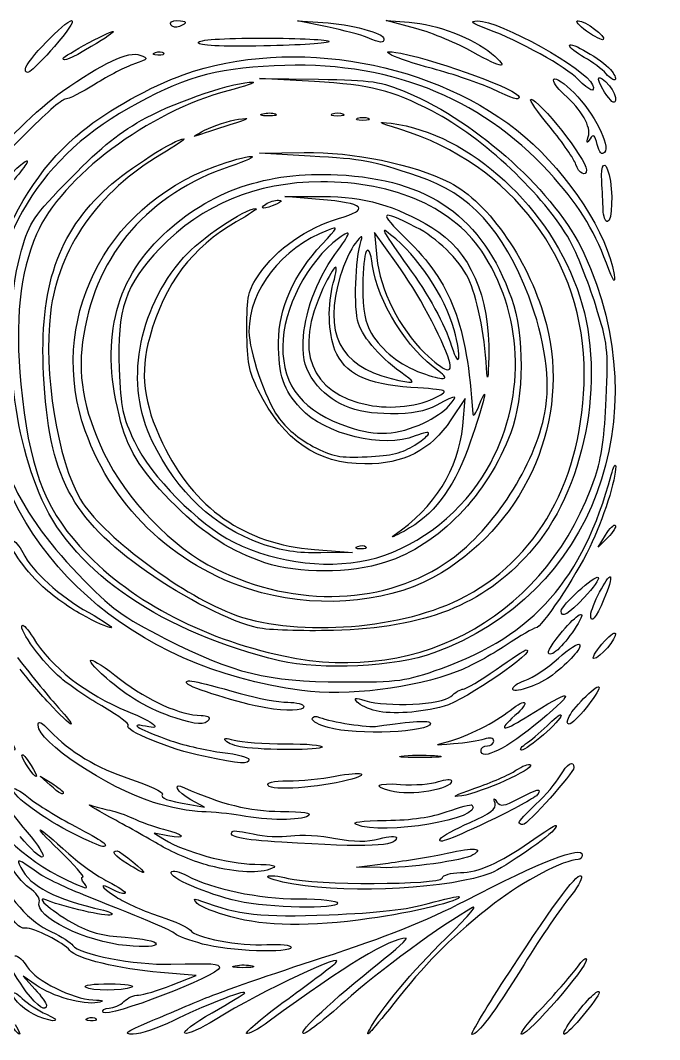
# Model space of a CAD drawing. Header units: millimetres. Extents: x 0.04 to 5.52, y 0.08 to 1.95.
# Drawn here: x 4.376 to 5.517, y 0.091 to 1.911 of the extents above; entities that cross this region are included whole.
import ezdxf

# ---------------------------------------------------------------- set-up
doc = ezdxf.new("R2010")
doc.units = ezdxf.units.MM
doc.layers.add('Layer_1', color=7, linetype='CONTINUOUS')

msp = doc.modelspace()

# ---------------------------------------------------------------- linework, layer by layer
at = {"layer": 'Layer_1', "color": 7}
for points in [[(4.64466, 1.903226)], [(4.995124, 1.880641)], [(5.387026, 1.892002)], [(4.693824, 1.871391)], [(4.452785, 1.843577)], [(4.617087, 1.853598)], [(5.183993, 1.854638)], [(4.384993, 1.824887)], [(5.371971, 1.805764)], [(5.421735, 1.815885)], [(5.217332, 1.789256)], [(5.419173, 1.783064)], [(4.808838, 1.744444)], [(4.932981, 1.744202)], [(4.978176, 1.7364)], [(4.705123, 1.714885)], [(5.406081, 1.689292)], [(5.36773, 1.654031)], [(4.814343, 1.582987)], [(5.4165, 1.573234)], [(5.15042, 1.358513)], [(5.141527, 1.304051)], [(5.062984, 1.277152)], [(5.123176, 1.28468)], [(5.119409, 1.238642)], [(5.096812, 1.19251)], [(5.080262, 1.152822)], [(5.043591, 0.991667)], [(4.806609, 0.976561)], [(4.978646, 0.971929)], [(5.012533, 0.951646)], [(4.812822, 0.94265)], [(4.806812, 0.889019)], [(5.341618, 0.856474)], [(4.485563, 0.850059)], [(5.394345, 0.84989)], [(4.799704, 0.826357)], [(5.339072, 0.814465)], [(5.414318, 0.797345)], [(4.838918, 0.767676)], [(4.87837, 0.714478)], [(5.255328, 0.716376)], [(4.427372, 0.691703)], [(4.814344, 0.683366)], [(5.011374, 0.678085)], [(4.652396, 0.665456)], [(5.355752, 0.668169)], [(4.925448, 0.648294)], [(5.281358, 0.621686)], [(4.772915, 0.613357)], [(5.198501, 0.607704)], [(4.702933, 0.596982)], [(5.061232, 0.597833)], [(4.394619, 0.570641)], [(4.429139, 0.545746)], [(4.818529, 0.544581)], [(5.036552, 0.535243)], [(5.187202, 0.539911)], [(4.769149, 0.491063)], [(4.976293, 0.47506)], [(5.266293, 0.478981)], [(4.471616, 0.458515)], [(4.842855, 0.443523)], [(5.12589, 0.449894)], [(4.567656, 0.404753)], [(4.713295, 0.401698)], [(4.864468, 0.368703)], [(4.764666, 0.338384)], [(4.752019, 0.310273)], [(4.701409, 0.261805)], [(4.759822, 0.223083)], [(5.249206, 0.211691)], [(4.492367, 0.184959)], [(4.38661, 0.176601)], [(5.308616, 0.149272)], [(4.407745, 0.132643)], [(4.496568, 0.129266)], [(4.524194, 0.13979)], [(5.363298, 0.130517)], [(4.607201, 0.1233)]]:
    msp.add_lwpolyline(points, close=True, dxfattribs=at)
for points in [[(4.923565, 1.899441), (4.870838, 1.910266), (4.916033, 1.907483)], [(5.082304, 1.896539), (5.02902, 1.91069), (5.070449, 1.907859)], [(4.900968, 1.801907), (4.803046, 1.807535), (4.9085, 1.805967)], [(4.893435, 1.668792), (4.803046, 1.674028), (4.883054, 1.675332)], [(4.910277, 1.591474), (4.848241, 1.59662), (4.916033, 1.596627)], [(5.047819, 1.477655), (5.008591, 1.532272), (5.012587, 1.487655)], [(5.165768, 1.186986), (5.170472, 1.23578), (5.144847, 1.197744)], [(5.425032, 0.987838), (5.407594, 0.970499), (5.420821, 0.9922)], [(4.900968, 0.966404), (4.96876, 0.961146), (4.912267, 0.960173)], [(4.429139, 0.545746), (4.411356, 0.561814), (4.43207, 0.54875)], [(4.678759, 0.510702), (4.705123, 0.506165), (4.680643, 0.519337)], [(4.639214, 0.455227), (4.614733, 0.460042), (4.633565, 0.448179)], [(5.019297, 0.398166), (4.976293, 0.399296), (5.032786, 0.406447)], [(4.404357, 0.188149), (4.381226, 0.204619), (4.401941, 0.181406)], [(4.646076, 0.188304), (4.690058, 0.20586), (4.626032, 0.210939)]]:
    msp.add_lwpolyline(points, dxfattribs=at)
for points in [[(5.192637, 1.910118), (5.230986, 1.911184), (5.387163, 1.824293), (5.397617, 1.796074)], [(4.384993, 1.824887), (4.384993, 1.83683), (4.456154, 1.910688), (4.467661, 1.910688)], [(4.467661, 1.910688), (4.473223, 1.910688), (4.45944, 1.890018), (4.437032, 1.864755)], [(4.49798, 1.871052), (4.554132, 1.901323), (4.557352, 1.896828), (4.502712, 1.864446)], [(4.64466, 1.903226), (4.642211, 1.90733), (4.647187, 1.910688), (4.655717, 1.910688)], [(4.66017, 1.90016), (4.654088, 1.897743), (4.647109, 1.899123), (4.64466, 1.903226)], [(4.655717, 1.910688), (4.673905, 1.910688), (4.67574, 1.906349), (4.66017, 1.90016)], [(4.916033, 1.907483), (4.965839, 1.904417), (5.025254, 1.888511), (5.025254, 1.878243)], [(4.995124, 1.880641), (4.984767, 1.885028), (4.952565, 1.893488), (4.923565, 1.899441)], [(5.070449, 1.907859), (5.118721, 1.904562), (5.185204, 1.879369), (5.217038, 1.852311)], [(5.183993, 1.854638), (5.15737, 1.8699), (5.111611, 1.888755), (5.082304, 1.896539)], [(5.211424, 1.895079), (5.180378, 1.906513), (5.176437, 1.909667), (5.192637, 1.910118)], [(5.371971, 1.805764), (5.34975, 1.828419), (5.266163, 1.87492), (5.211424, 1.895079)], [(5.387026, 1.892002), (5.372643, 1.902279), (5.365863, 1.91061), (5.371961, 1.910515)], [(5.371961, 1.910515), (5.38482, 1.910314), (5.422253, 1.882296), (5.41683, 1.876931)], [(4.666675, 1.814016), (4.862598, 1.883818), (5.120097, 1.837079), (5.276681, 1.703293)], [(4.693824, 1.871391), (4.693824, 1.876625), (4.735022, 1.879478), (4.810578, 1.879478)], [(4.810578, 1.879478), (4.874793, 1.879478), (4.927326, 1.876845), (4.927319, 1.873627)], [(5.025254, 1.878243), (5.025254, 1.870036), (5.018983, 1.870535), (4.995124, 1.880641)], [(5.356683, 1.866147), (5.356683, 1.874846), (5.414007, 1.841154), (5.42963, 1.823273)], [(5.41683, 1.876931), (5.414822, 1.874943), (5.401409, 1.881725), (5.387026, 1.892002)], [(4.437032, 1.864755), (4.396306, 1.818838), (4.384993, 1.810171), (4.384993, 1.824887)], [(4.451326, 1.784777), (4.522077, 1.834468), (4.569983, 1.856841), (4.589566, 1.849337)], [(4.452785, 1.843577), (4.452785, 1.845287), (4.473123, 1.857651), (4.49798, 1.871052)], [(4.502712, 1.864446), (4.463924, 1.841459), (4.452785, 1.836802), (4.452785, 1.843577)], [(4.810566, 1.865539), (4.73363, 1.864066), (4.693824, 1.866061), (4.693824, 1.871391)], [(4.927319, 1.873627), (4.927312, 1.870408), (4.874773, 1.866769), (4.810566, 1.865539)], [(5.111877, 1.824969), (5.044444, 1.842854), (5.00304, 1.862956), (5.055384, 1.852397)], [(5.382863, 1.845015), (5.368464, 1.853048), (5.356683, 1.862557), (5.356683, 1.866147)], [(4.589566, 1.849337), (4.605701, 1.843155), (4.605143, 1.84226), (4.579729, 1.833573)], [(4.621638, 1.848885), (4.612863, 1.849259), (4.611078, 1.851108), (4.617087, 1.853598)], [(4.617087, 1.853599), (4.622525, 1.855853), (4.629022, 1.855575), (4.631524, 1.852983)], [(4.631524, 1.852983), (4.634028, 1.85039), (4.62958, 1.848546), (4.621638, 1.848885)], [(5.319629, 1.640484), (5.195268, 1.775913), (5.02914, 1.840183), (4.829409, 1.830134)], [(5.055384, 1.852397), (5.130128, 1.837318), (5.266293, 1.786696), (5.266293, 1.773987)], [(5.217038, 1.852311), (5.251472, 1.823043), (5.237373, 1.824036), (5.183993, 1.854638)], [(5.421735, 1.815885), (5.414755, 1.823874), (5.397263, 1.836983), (5.382863, 1.845015)], [(4.579729, 1.833573), (4.564911, 1.828507), (4.533265, 1.812186), (4.509406, 1.797303)], [(4.829409, 1.830134), (4.720678, 1.824664), (4.663122, 1.807863), (4.568504, 1.753976)], [(5.217332, 1.789256), (5.196618, 1.799008), (5.149163, 1.815079), (5.111877, 1.824969)], [(5.42963, 1.823273), (5.436411, 1.815511), (5.440264, 1.807405), (5.438193, 1.80526)], [(4.486681, 1.713644), (4.533748, 1.751341), (4.609811, 1.793757), (4.666675, 1.814016)], [(4.601275, 1.737605), (4.657724, 1.767849), (4.761623, 1.802445), (4.791069, 1.800801)], [(5.111877, 1.748901), (5.038817, 1.786774), (5.001626, 1.796121), (4.900968, 1.801907)], [(4.9085, 1.805967), (5.004915, 1.804533), (5.018475, 1.802505), (5.066682, 1.782307)], [(5.346506, 1.779398), (5.333513, 1.790868), (5.325465, 1.802929), (5.328622, 1.806199)], [(5.328622, 1.806199), (5.33178, 1.809469), (5.347916, 1.798434), (5.364482, 1.781678)], [(5.397617, 1.796074), (5.403353, 1.780591), (5.392723, 1.784607), (5.371971, 1.805764)], [(5.419173, 1.783064), (5.401165, 1.811476), (5.406541, 1.818489), (5.427735, 1.794232)], [(5.438193, 1.80526), (5.436122, 1.803114), (5.428715, 1.807896), (5.421735, 1.815885)], [(4.323849, 1.659301), (4.336812, 1.684389), (4.407599, 1.754065), (4.451326, 1.784777)], [(4.746552, 1.785353), (4.605233, 1.748381), (4.449081, 1.631447), (4.404923, 1.529524)], [(4.509406, 1.797303), (4.485546, 1.782421), (4.461413, 1.770245), (4.455776, 1.770245)], [(4.791069, 1.800801), (4.797656, 1.800435), (4.777623, 1.793482), (4.746552, 1.785353)], [(5.266293, 1.773987), (5.266293, 1.767736), (5.256656, 1.770741), (5.217332, 1.789256)], [(5.427735, 1.794232), (5.434954, 1.785969), (5.439716, 1.774182), (5.438317, 1.76804)], [(4.455776, 1.770245), (4.450139, 1.770245), (4.41808, 1.742156), (4.384533, 1.707825)], [(5.066682, 1.782307), (5.193071, 1.729352), (5.332831, 1.602259), (5.382098, 1.495478)], [(5.321835, 1.720351), (5.299361, 1.747793), (5.283762, 1.770245), (5.28717, 1.770245)], [(5.28717, 1.770245), (5.302099, 1.770245), (5.386813, 1.663184), (5.386813, 1.644317)], [(5.390039, 1.703073), (5.39567, 1.720948), (5.378385, 1.751252), (5.346506, 1.779398)], [(5.364482, 1.781678), (5.400067, 1.745685), (5.430059, 1.687082), (5.418841, 1.675462)], [(5.438317, 1.76804), (5.436691, 1.760905), (5.429778, 1.766332), (5.419173, 1.783064)], [(4.568504, 1.753976), (4.401233, 1.658712), (4.316802, 1.508636), (4.316485, 1.306016)], [(5.356987, 1.517917), (5.311927, 1.598818), (5.202533, 1.701907), (5.111877, 1.748901)], [(4.466683, 1.630076), (4.522492, 1.687156), (4.553799, 1.712169), (4.601275, 1.737605)], [(4.705123, 1.714885), (4.721694, 1.723169), (4.748811, 1.73202), (4.765383, 1.734554)], [(4.765383, 1.734554), (4.788807, 1.738136), (4.785454, 1.735916), (4.750318, 1.724582)], [(4.818111, 1.740558), (4.805682, 1.740715), (4.801509, 1.742466), (4.808838, 1.744444)], [(4.808838, 1.744442), (4.816167, 1.74642), (4.826336, 1.74629), (4.831436, 1.744155)], [(4.831436, 1.744155), (4.836535, 1.742017), (4.830538, 1.740399), (4.818111, 1.740558)], [(4.942396, 1.740266), (4.932039, 1.740266), (4.927802, 1.742037), (4.932981, 1.744202)], [(4.932981, 1.744202), (4.938159, 1.746366), (4.946633, 1.746366), (4.951812, 1.744202)], [(4.951812, 1.744202), (4.956991, 1.742037), (4.952753, 1.740266), (4.942396, 1.740266)], [(4.987591, 1.732465), (4.977234, 1.732465), (4.972997, 1.734235), (4.978176, 1.7364)], [(4.978176, 1.7364), (4.983354, 1.738565), (4.991828, 1.738565), (4.997007, 1.7364)], [(4.997007, 1.7364), (5.002185, 1.734235), (4.997948, 1.732465), (4.987591, 1.732465)], [(5.053767, 1.716777), (5.013566, 1.729246), (5.011241, 1.730845), (5.038357, 1.727374)], [(4.309492, 1.223977), (4.280826, 1.403694), (4.354744, 1.607971), (4.486681, 1.713644)], [(4.690058, 1.704913), (4.681772, 1.702114), (4.68855, 1.706602), (4.705123, 1.714885)], [(4.750318, 1.724582), (4.725461, 1.716563), (4.698344, 1.707712), (4.690058, 1.704913)], [(5.038357, 1.727374), (5.179089, 1.709362), (5.323524, 1.576415), (5.375032, 1.417478)], [(5.38268, 1.278708), (5.383684, 1.481713), (5.253767, 1.654745), (5.053767, 1.716777)], [(5.36773, 1.654031), (5.364962, 1.663066), (5.344309, 1.69291), (5.321835, 1.720351)], [(4.384533, 1.707825), (4.321728, 1.643552), (4.311477, 1.635355), (4.323849, 1.659301)], [(4.532295, 1.612964), (4.567462, 1.645028), (4.653644, 1.700175), (4.668185, 1.699918)], [(4.668185, 1.699918), (4.671929, 1.699851), (4.65376, 1.687332), (4.627808, 1.672095)], [(5.276681, 1.703293), (5.355565, 1.635894), (5.424956, 1.528893), (5.435966, 1.457674)], [(5.393117, 1.699616), (5.38701, 1.690686), (5.386365, 1.69141), (5.390039, 1.703073)], [(5.406081, 1.689292), (5.401859, 1.706719), (5.399344, 1.708722), (5.393117, 1.699616)], [(4.883054, 1.675332), (4.969696, 1.676744), (5.077164, 1.654534), (5.142698, 1.621673)], [(5.418841, 1.675462), (5.413834, 1.670276), (5.409569, 1.674899), (5.406081, 1.689292)], [(4.331983, 1.608808), (4.360409, 1.639665), (4.385767, 1.662753), (4.388334, 1.660114)], [(4.388334, 1.660114), (4.390901, 1.657475), (4.369804, 1.631142), (4.341453, 1.601596)], [(4.627808, 1.672095), (4.514801, 1.605748), (4.443765, 1.504065), (4.42977, 1.388613)], [(4.723106, 1.650291), (4.750501, 1.660308), (4.779695, 1.668421), (4.787981, 1.66832)], [(4.787981, 1.66832), (4.796266, 1.668217), (4.779293, 1.660162), (4.750262, 1.650416)], [(5.086821, 1.632594), (5.000241, 1.661445), (4.991268, 1.663125), (4.893435, 1.668792)], [(5.413892, 1.62395), (5.411522, 1.656042), (5.420052, 1.663511), (5.42726, 1.635653)], [(4.491931, 1.178168), (4.423329, 1.371177), (4.524424, 1.577642), (4.723106, 1.650291)], [(4.750262, 1.650416), (4.605864, 1.601943), (4.513159, 1.495532), (4.48919, 1.350747)], [(4.631204, 1.528413), (4.713787, 1.606724), (4.815844, 1.641841), (4.942302, 1.635461)], [(5.42247, 1.477669), (5.399009, 1.539924), (5.370447, 1.585143), (5.319629, 1.640484)], [(5.386813, 1.644317), (5.386813, 1.630838), (5.372623, 1.63806), (5.36773, 1.654031)], [(4.378306, 1.501077), (4.393002, 1.552356), (4.398402, 1.560239), (4.466683, 1.630076)], [(4.912288, 1.622957), (4.796539, 1.62211), (4.701274, 1.582619), (4.625111, 1.503908)], [(5.204944, 1.491116), (5.152919, 1.575097), (5.044532, 1.623925), (4.912288, 1.622957)], [(4.942302, 1.635461), (5.106948, 1.627154), (5.20096, 1.56037), (5.252748, 1.41493)], [(5.283698, 1.418576), (5.238065, 1.537535), (5.178822, 1.601936), (5.086821, 1.632594)], [(5.142698, 1.621673), (5.212844, 1.586499), (5.287467, 1.476743), (5.315257, 1.367871)], [(5.416498, 1.573234), (5.416262, 1.585035), (5.415081, 1.607857), (5.413892, 1.62395)], [(5.42726, 1.635653), (5.434543, 1.607503), (5.432693, 1.551777), (5.424476, 1.551777)], [(4.41766, 1.279163), (4.409557, 1.434898), (4.442633, 1.531212), (4.532295, 1.612964)], [(4.814344, 1.582987), (4.820559, 1.587147), (4.830727, 1.590358), (4.836942, 1.590122)], [(4.836942, 1.590122), (4.844392, 1.589838), (4.843109, 1.587409), (4.833174, 1.582987)], [(4.943911, 1.557361), (5.001683, 1.573999), (4.991061, 1.584773), (4.910277, 1.591474)], [(4.916033, 1.596627), (4.989819, 1.596635), (5.045477, 1.580794), (5.11064, 1.541238)], [(4.66733, 1.48756), (4.6959, 1.520475), (4.777139, 1.575467), (4.796567, 1.575044)], [(4.796567, 1.575044), (4.80013, 1.574965), (4.784403, 1.564276), (4.761617, 1.551289)], [(4.833174, 1.582987), (4.812467, 1.57377), (4.800574, 1.57377), (4.814343, 1.582987)], [(5.081747, 1.542133), (5.017486, 1.575074), (5.014004, 1.570451), (5.065494, 1.520558)], [(5.424476, 1.551777), (5.420334, 1.551777), (5.416744, 1.561433), (5.4165, 1.573234)], [(4.761617, 1.551289), (4.6827, 1.506309), (4.633497, 1.440876), (4.606948, 1.345599)], [(4.803046, 1.458708), (4.832585, 1.50207), (4.888924, 1.541526), (4.943911, 1.557361)], [(4.404923, 1.529524), (4.375191, 1.460896), (4.366134, 1.373905), (4.37701, 1.261409)], [(4.925398, 1.536817), (4.841906, 1.504248), (4.78441, 1.430421), (4.784257, 1.355589)], [(4.914617, 1.511286), (4.943551, 1.542131), (4.944444, 1.544246), (4.925398, 1.536817)], [(4.937581, 1.49293), (4.967146, 1.533774), (4.96855, 1.539858), (4.944276, 1.521955)], [(5.03699, 1.528515), (5.024034, 1.538753), (5.02311, 1.538736), (5.028904, 1.52837)], [(5.17585, 1.450154), (5.158443, 1.485117), (5.120361, 1.522339), (5.081747, 1.542133)], [(5.11064, 1.541238), (5.179122, 1.499666), (5.214661, 1.41916), (5.212208, 1.311158)], [(4.555679, 1.193325), (4.517598, 1.33574), (4.541948, 1.443774), (4.631204, 1.528413)], [(4.836943, 1.336927), (4.836943, 1.396101), (4.864412, 1.457763), (4.914617, 1.511286)], [(4.944276, 1.521955), (4.888556, 1.480857), (4.844474, 1.395662), (4.844474, 1.329075)], [(4.974262, 1.513595), (4.966159, 1.503323), (4.95398, 1.476682), (4.947197, 1.454391)], [(4.979507, 1.370154), (4.970978, 1.396922), (4.973935, 1.484107), (4.98452, 1.517963)], [(4.98452, 1.517963), (4.987839, 1.528575), (4.985185, 1.527446), (4.974262, 1.513595)], [(5.004798, 1.473105), (4.998244, 1.523716), (4.987591, 1.501457), (4.987591, 1.437153)], [(5.028904, 1.52837), (5.032502, 1.521933), (5.049449, 1.497355), (5.066564, 1.473753)], [(5.15042, 1.358513), (5.133592, 1.418299), (5.085772, 1.489968), (5.03699, 1.528515)], [(5.065494, 1.520558), (5.144898, 1.443617), (5.173513, 1.368149), (5.183826, 1.208472)], [(5.402744, 1.403547), (5.389907, 1.444315), (5.369316, 1.495781), (5.356987, 1.517917)], [(4.414923, 1.054597), (4.357456, 1.182498), (4.34178, 1.373628), (4.378306, 1.501077)], [(4.625111, 1.503908), (4.563945, 1.440696), (4.548136, 1.393915), (4.552456, 1.288914)], [(4.881079, 1.33768), (4.88161, 1.383776), (4.90491, 1.447797), (4.937581, 1.49293)], [(5.382098, 1.495478), (5.517308, 1.202422), (5.398081, 0.884488), (5.114398, 0.781624)], [(4.611693, 1.159842), (4.562066, 1.261647), (4.58415, 1.391729), (4.66733, 1.48756)], [(4.934735, 1.442079), (4.946128, 1.483226), (4.938522, 1.479153), (4.916363, 1.43224)], [(5.012587, 1.487655), (5.017633, 1.431319), (5.053311, 1.360073), (5.097702, 1.317689)], [(5.141527, 1.304051), (5.130004, 1.3425), (5.084971, 1.425928), (5.047819, 1.477655)], [(5.209505, 1.109717), (5.278527, 1.231714), (5.276812, 1.375107), (5.204944, 1.491116)], [(5.435966, 1.457674), (5.438958, 1.438311), (5.435206, 1.443871), (5.42247, 1.477669)], [(4.780628, 1.357967), (4.780471, 1.420621), (4.782093, 1.42795), (4.803046, 1.458708)], [(5.123176, 1.28468), (5.067666, 1.322913), (5.012974, 1.409968), (5.004798, 1.473105)], [(5.066564, 1.473753), (5.105846, 1.41958), (5.133457, 1.369401), (5.145988, 1.329408)], [(4.947197, 1.454391), (4.916416, 1.353243), (4.945843, 1.29413), (5.038191, 1.271605)], [(4.937766, 1.322546), (4.925558, 1.35281), (4.924254, 1.404225), (4.934735, 1.442079)], [(5.208492, 1.290397), (5.204787, 1.351663), (5.190799, 1.42013), (5.17585, 1.450154)], [(4.916363, 1.43224), (4.86383, 1.321018), (4.892936, 1.245968), (4.996948, 1.224452)], [(4.987591, 1.437153), (4.987591, 1.391013), (4.991009, 1.372338), (5.003187, 1.351926)], [(5.252748, 1.41493), (5.276164, 1.349167), (5.275652, 1.238764), (5.251633, 1.174608)], [(5.312543, 1.210623), (5.323212, 1.266325), (5.312513, 1.343465), (5.283698, 1.418576)], [(5.375032, 1.417478), (5.42287, 1.269864), (5.38361, 1.070105), (5.285203, 0.960418)], [(5.422091, 1.235795), (5.425898, 1.325052), (5.424997, 1.332886), (5.402744, 1.403547)], [(4.42977, 1.388613), (4.417027, 1.283487), (4.4427, 1.124328), (4.483502, 1.055509)], [(5.062984, 1.277152), (5.021146, 1.306685), (4.987943, 1.343677), (4.979507, 1.370154)], [(5.315257, 1.367871), (5.35812, 1.199947), (5.282294, 1.020351), (5.128122, 0.92464)], [(4.48919, 1.350747), (4.477336, 1.279143), (4.487828, 1.217564), (4.525387, 1.13827)], [(4.800926, 1.250547), (4.7837, 1.28467), (4.780783, 1.300107), (4.780628, 1.357967)], [(4.784257, 1.355589), (4.784179, 1.320786), (4.812972, 1.236184), (4.836172, 1.20301)], [(5.003187, 1.351926), (5.021365, 1.32146), (5.053768, 1.295874), (5.09218, 1.281655)], [(5.145988, 1.329408), (5.160187, 1.284092), (5.164113, 1.309868), (5.15042, 1.358513)], [(4.606948, 1.345599), (4.589178, 1.281824), (4.595698, 1.227687), (4.629744, 1.156331)], [(4.876563, 1.218206), (4.845483, 1.251581), (4.836943, 1.277173), (4.836943, 1.336927)], [(4.844474, 1.329075), (4.844474, 1.256588), (4.881043, 1.211965), (4.962937, 1.184518)], [(4.901196, 1.265987), (4.884173, 1.289104), (4.880663, 1.301614), (4.881079, 1.33768)], [(5.073456, 1.255779), (4.993719, 1.261127), (4.95482, 1.280268), (4.937766, 1.322546)], [(5.097702, 1.317689), (5.134749, 1.282316), (5.149408, 1.277755), (5.141527, 1.304051)], [(5.212208, 1.311158), (5.211263, 1.26955), (5.210133, 1.26324), (5.208492, 1.290397)], [(4.316485, 1.306016), (4.316249, 1.154888), (4.364835, 1.040294), (4.479117, 0.922437)], [(4.601324, 0.926936), (4.466012, 1.022452), (4.427139, 1.097002), (4.41766, 1.279163)], [(4.552456, 1.288914), (4.555322, 1.21927), (4.558687, 1.203179), (4.579582, 1.159214)], [(5.038191, 1.271605), (5.079765, 1.261465), (5.083898, 1.262389), (5.062984, 1.277152)], [(5.09218, 1.281655), (5.13074, 1.267382), (5.146113, 1.268882), (5.123176, 1.28468)], [(5.159294, 0.876876), (5.299407, 0.945418), (5.381765, 1.093565), (5.38268, 1.278708)], [(5.195376, 1.224076), (5.216488, 1.277491), (5.199331, 1.212058), (5.17472, 1.145299)], [(4.37701, 1.261409), (4.390976, 1.116952), (4.417615, 1.04339), (4.481665, 0.972403)], [(5.036843, 1.208643), (4.972205, 1.208852), (4.930187, 1.226614), (4.901196, 1.265987)], [(4.991357, 1.119088), (4.905319, 1.119651), (4.846509, 1.160247), (4.800926, 1.250547)], [(4.996948, 1.224452), (5.037102, 1.216145), (5.08989, 1.222262), (5.119409, 1.238642)], [(5.11941, 1.238642), (5.141915, 1.25113), (5.141728, 1.2512), (5.073456, 1.255779)], [(5.141292, 1.222944), (5.158996, 1.243595), (5.156605, 1.243719), (5.11941, 1.224076)], [(4.87837, 0.714478), (4.573324, 0.755095), (4.352775, 0.952623), (4.309492, 1.223977)], [(5.11941, 1.224076), (5.098008, 1.212774), (5.075242, 1.208519), (5.036843, 1.208643)], [(5.096812, 1.19251), (5.113384, 1.200043), (5.1334, 1.213738), (5.141292, 1.222944)], [(5.183826, 1.208472), (5.184243, 1.202035), (5.189439, 1.209057), (5.195376, 1.224076)], [(5.402795, 1.097105), (5.413465, 1.128524), (5.419306, 1.170512), (5.422091, 1.235795)], [(4.836172, 1.20301), (4.849387, 1.184114), (4.874216, 1.163163), (4.898396, 1.150506)], [(5.08091, 1.169004), (5.024243, 1.14636), (4.92012, 1.17143), (4.876563, 1.218206)], [(5.143581, 0.947887), (5.221889, 1.003752), (5.294568, 1.116768), (5.312543, 1.210623)], [(4.653412, 1.044075), (4.596229, 1.100327), (4.569722, 1.140807), (4.555679, 1.193325)], [(4.962937, 1.184518), (5.011352, 1.168291), (5.048399, 1.170503), (5.096812, 1.19251)], [(5.144847, 1.197744), (5.108108, 1.143211), (5.060159, 1.118639), (4.991357, 1.119088)], [(5.043591, 0.991667), (5.115761, 1.041404), (5.158286, 1.109386), (5.165768, 1.186986)], [(4.806812, 0.889019), (4.659806, 0.928497), (4.542329, 1.036374), (4.491931, 1.178168)], [(5.251633, 1.174608), (5.210242, 1.064048), (5.123011, 0.973828), (5.028171, 0.943485)], [(5.080261, 1.152822), (5.112854, 1.17378), (5.113179, 1.181899), (5.08091, 1.169004)], [(4.579582, 1.159214), (4.609235, 1.096822), (4.693568, 1.011394), (4.756911, 0.979583)], [(4.806609, 0.97656), (4.721793, 1.006513), (4.656515, 1.067895), (4.611693, 1.159842)], [(4.629744, 1.156331), (4.685392, 1.0397), (4.776249, 0.976077), (4.900968, 0.966404)], [(4.898396, 1.150506), (4.933435, 1.132164), (4.945928, 1.129764), (4.995125, 1.131924)], [(4.995125, 1.131924), (5.038527, 1.13383), (5.058256, 1.138672), (5.080262, 1.152822)], [(4.525387, 1.13827), (4.564128, 1.056484), (4.648348, 0.9693), (4.725071, 0.931559)], [(5.17472, 1.145299), (5.147849, 1.072407), (5.112669, 1.026977), (5.061695, 0.999341)], [(5.438861, 1.114322), (5.440026, 1.093324), (5.416253, 1.019403), (5.39261, 0.970512)], [(5.43083, 1.099252), (5.434873, 1.114272), (5.438487, 1.121053), (5.438861, 1.114322)], [(4.84604, 0.776156), (5.095476, 0.722855), (5.319576, 0.852041), (5.402795, 1.097105)], [(5.012533, 0.951646), (5.089208, 0.973033), (5.167904, 1.036186), (5.209505, 1.109717)], [(5.128047, 0.754033), (5.292124, 0.812338), (5.380807, 0.91345), (5.43083, 1.099252)], [(4.838918, 0.767676), (4.632322, 0.816792), (4.473474, 0.924285), (4.414923, 1.054597)], [(4.483502, 1.055509), (4.519869, 0.99417), (4.65868, 0.88908), (4.751704, 0.852461)], [(4.81282, 0.94265), (4.753576, 0.962272), (4.705428, 0.992906), (4.653412, 1.044075)], [(5.420821, 0.9922), (5.428096, 1.004135), (5.435943, 1.011937), (5.438259, 1.009538)], [(5.438259, 1.009538), (5.440574, 1.007141), (5.434621, 0.997374), (5.425032, 0.987838)], [(5.061695, 0.999341), (5.043724, 0.989597), (5.035577, 0.986144), (5.043591, 0.991667)], [(4.408869, 0.906627), (4.374722, 0.940836), (4.349069, 0.982217), (4.362008, 0.982217)], [(4.362008, 0.982217), (4.366151, 0.982217), (4.374433, 0.972561), (4.380412, 0.96076)], [(4.481665, 0.972403), (4.566953, 0.87788), (4.696492, 0.808112), (4.84604, 0.776156)], [(4.756911, 0.979583), (4.835277, 0.940227), (4.933216, 0.929523), (5.012533, 0.951646)], [(4.912267, 0.960173), (4.871641, 0.959472), (4.841963, 0.964075), (4.806609, 0.976561)], [(4.983197, 0.967215), (4.974422, 0.967609), (4.972638, 0.969439), (4.978646, 0.971929)], [(4.978646, 0.971927), (4.984084, 0.974179), (4.990581, 0.973904), (4.993084, 0.971313)], [(4.993084, 0.971313), (4.995588, 0.968722), (4.991139, 0.966876), (4.983197, 0.967215)], [(5.39261, 0.970512), (5.366236, 0.915972), (5.306314, 0.826168), (5.296297, 0.826168)], [(4.380412, 0.96076), (4.397731, 0.926578), (4.445612, 0.883076), (4.498259, 0.853694)], [(4.725071, 0.931559), (4.8693, 0.86061), (5.030033, 0.866881), (5.143581, 0.947887)], [(5.285203, 0.960418), (5.20099, 0.866552), (5.099572, 0.826444), (4.934864, 0.821867)], [(5.028171, 0.943485), (4.964656, 0.923165), (4.872731, 0.922808), (4.812822, 0.94265)], [(4.479117, 0.922437), (4.54081, 0.858814), (4.557872, 0.846172), (4.634309, 0.807454)], [(4.799704, 0.826357), (4.753244, 0.836512), (4.6687, 0.879375), (4.601324, 0.926936)], [(5.128122, 0.92464), (5.045707, 0.873475), (4.917582, 0.859271), (4.806812, 0.889019)], [(5.341618, 0.856474), (5.341618, 0.866663), (5.402461, 0.921798), (5.407708, 0.916363)], [(5.407708, 0.916363), (5.410176, 0.913804), (5.399019, 0.897732), (5.382912, 0.880645)], [(5.394345, 0.84989), (5.394345, 0.862651), (5.425084, 0.921771), (5.429396, 0.917304)], [(5.429396, 0.917304), (5.431526, 0.9151), (5.426396, 0.897204), (5.417996, 0.877536)], [(4.485563, 0.850059), (4.461321, 0.863199), (4.426809, 0.888654), (4.408869, 0.906627)], [(4.751704, 0.852461), (4.858974, 0.810233), (5.045958, 0.821434), (5.159294, 0.876876)], [(5.382912, 0.880645), (5.354152, 0.850138), (5.341618, 0.842801), (5.341618, 0.856474)], [(5.417996, 0.877536), (5.403334, 0.843203), (5.394345, 0.832696), (5.394345, 0.84989)], [(5.339072, 0.814465), (5.365266, 0.846924), (5.38721, 0.862478), (5.374848, 0.839823)], [(4.538291, 0.826346), (4.533532, 0.826267), (4.509805, 0.83692), (4.485563, 0.850059)], [(4.498259, 0.853694), (4.525034, 0.83875), (4.543048, 0.826443), (4.538291, 0.826346)], [(5.374848, 0.839823), (5.358489, 0.809846), (5.331855, 0.779354), (5.322029, 0.779354)], [(4.448698, 0.736493), (4.416685, 0.763459), (4.37238, 0.823509), (4.379248, 0.830623)], [(4.379248, 0.830623), (4.381461, 0.832918), (4.390217, 0.823197), (4.398702, 0.809025)], [(4.934864, 0.821867), (4.878935, 0.820312), (4.818113, 0.822336), (4.799704, 0.826357)], [(5.296297, 0.826168), (5.292502, 0.826168), (5.268594, 0.812239), (5.243165, 0.795215)], [(5.414318, 0.797345), (5.426119, 0.811532), (5.436985, 0.820059), (5.438465, 0.816294)], [(4.398702, 0.809025), (4.429998, 0.756751), (4.493194, 0.707471), (4.56772, 0.677226)], [(4.634309, 0.807454), (4.758703, 0.744445), (4.815977, 0.730375), (4.949929, 0.72992)], [(5.322029, 0.779354), (5.314521, 0.779354), (5.320233, 0.791119), (5.339072, 0.814465)], [(5.438465, 0.816294), (5.44163, 0.808235), (5.40995, 0.771552), (5.399823, 0.771552)], [(5.279034, 0.787155), (5.301737, 0.787155), (5.169953, 0.696601), (5.132399, 0.686397)], [(5.243165, 0.795215), (5.217737, 0.77819), (5.178491, 0.757115), (5.155951, 0.748379)], [(5.225272, 0.752044), (5.253074, 0.771355), (5.277267, 0.787155), (5.279034, 0.787155)], [(5.374702, 0.79632), (5.37838, 0.790156), (5.356235, 0.7655), (5.325975, 0.74207)], [(5.336673, 0.772107), (5.355366, 0.789151), (5.372479, 0.800047), (5.374702, 0.79632)], [(5.399823, 0.771552), (5.395996, 0.771552), (5.402516, 0.783159), (5.414318, 0.797345)], [(4.370725, 0.773443), (4.396502, 0.740217), (4.429589, 0.699865), (4.444251, 0.683772)], [(4.529633, 0.736687), (4.48079, 0.780316), (4.497895, 0.778704), (4.555159, 0.734282)], [(5.114398, 0.781624), (5.045528, 0.756652), (4.913424, 0.749963), (4.838918, 0.767676)], [(5.276888, 0.732299), (5.291077, 0.73715), (5.31798, 0.755063), (5.336673, 0.772107)], [(4.42737, 0.691706), (4.408446, 0.712159), (4.385237, 0.739657), (4.375796, 0.752811)], [(5.155951, 0.748379), (5.078182, 0.718239), (4.959231, 0.703712), (4.87837, 0.714478)], [(4.949929, 0.72992), (5.053173, 0.729566), (5.06292, 0.730889), (5.128047, 0.754033)], [(5.166491, 0.716933), (5.17102, 0.716933), (5.197471, 0.732733), (5.225272, 0.752044)], [(4.526219, 0.683971), (4.50033, 0.69875), (4.465446, 0.722385), (4.448698, 0.736493)], [(4.652396, 0.665456), (4.607394, 0.680237), (4.565833, 0.704352), (4.529633, 0.736687)], [(4.555159, 0.734282), (4.604602, 0.695927), (4.662418, 0.67012), (4.6989, 0.67012)], [(4.673743, 0.726831), (4.668258, 0.736025), (4.682857, 0.733319), (4.76864, 0.709241)], [(5.255328, 0.716376), (5.252997, 0.720281), (5.262699, 0.727449), (5.276888, 0.732299)], [(5.325975, 0.74207), (5.304394, 0.725359), (5.259672, 0.709095), (5.255328, 0.716376)], [(5.35577, 0.668169), (5.365595, 0.686933), (5.40941, 0.729411), (5.40941, 0.720172)], [(4.814344, 0.683365), (4.768801, 0.69139), (4.678173, 0.719407), (4.673743, 0.726831)], [(5.144305, 0.703853), (5.15198, 0.711047), (5.161963, 0.716933), (5.166491, 0.716933)], [(5.277592, 0.665926), (5.363471, 0.719949), (5.372555, 0.718069), (5.303956, 0.66047)], [(5.40941, 0.720172), (5.40941, 0.709513), (5.364561, 0.654515), (5.35587, 0.654515)], [(4.466344, 0.654513), (4.463833, 0.654513), (4.446296, 0.671248), (4.427372, 0.691703)], [(4.76864, 0.709241), (4.799431, 0.700598), (4.837565, 0.693527), (4.85338, 0.693527)], [(4.85338, 0.693527), (4.869196, 0.693527), (4.882137, 0.690015), (4.882137, 0.685724)], [(4.977478, 0.693696), (4.970604, 0.701304), (4.973539, 0.701893), (4.991357, 0.696484)], [(5.011374, 0.678086), (4.997526, 0.681365), (4.982272, 0.688391), (4.977478, 0.693696)], [(4.991357, 0.696484), (5.03121, 0.684387), (5.128542, 0.689077), (5.144305, 0.703853)], [(5.250361, 0.678996), (5.279789, 0.702803), (5.287317, 0.694835), (5.259045, 0.669804)], [(4.444251, 0.683772), (4.458913, 0.66768), (4.468855, 0.654513), (4.466344, 0.654513)], [(4.568372, 0.652009), (4.571077, 0.654808), (4.552107, 0.669193), (4.526219, 0.683971)], [(4.56772, 0.677226), (4.615137, 0.657982), (4.632692, 0.643328), (4.599669, 0.650556)], [(4.882137, 0.685724), (4.882137, 0.678014), (4.850887, 0.676926), (4.814344, 0.683366)], [(5.132399, 0.686397), (5.090052, 0.67489), (5.039517, 0.671419), (5.011374, 0.678085)], [(5.140241, 0.623397), (5.173081, 0.632102), (5.22446, 0.658043), (5.250361, 0.678996)], [(5.320904, 0.655787), (5.332296, 0.667302), (5.341618, 0.673756), (5.341618, 0.670129)], [(4.354935, 0.628885), (4.382351, 0.592782), (4.358761, 0.60547), (4.305485, 0.655479)], [(4.40759, 0.652487), (4.40759, 0.660918), (4.413702, 0.658102), (4.428304, 0.642944)], [(4.599669, 0.650556), (4.565277, 0.658083), (4.591438, 0.643188), (4.644863, 0.624824)], [(4.712656, 0.662318), (4.70666, 0.652269), (4.689883, 0.653143), (4.652396, 0.665456)], [(4.6989, 0.67012), (4.709256, 0.67012), (4.715274, 0.666707), (4.712656, 0.662318)], [(4.897202, 0.663928), (4.897202, 0.668266), (4.903111, 0.669376), (4.910383, 0.666405)], [(4.925448, 0.648295), (4.909913, 0.652569), (4.897202, 0.659604), (4.897202, 0.663928)], [(4.910383, 0.666405), (4.930473, 0.658198), (4.996902, 0.648148), (5.013917, 0.650741)], [(5.108111, 0.655844), (5.108111, 0.639512), (4.97706, 0.634095), (4.925448, 0.648294)], [(5.013917, 0.650741), (5.075021, 0.660052), (5.108111, 0.661845), (5.108111, 0.655844)], [(5.303956, 0.66047), (5.244662, 0.610684), (5.198501, 0.587586), (5.198501, 0.607704)], [(5.259045, 0.669804), (5.227515, 0.641887), (5.23642, 0.640024), (5.277592, 0.665926)], [(5.341618, 0.670129), (5.341618, 0.660985), (5.280484, 0.607608), (5.270587, 0.608111)], [(5.281358, 0.621686), (5.291715, 0.628927), (5.309511, 0.644273), (5.320904, 0.655787)], [(5.35587, 0.654515), (5.351264, 0.654515), (5.351228, 0.659494), (5.355752, 0.668169)], [(4.613644, 0.5147), (4.530093, 0.540963), (4.40759, 0.62288), (4.40759, 0.652487)], [(4.428304, 0.642944), (4.46583, 0.60399), (4.511021, 0.576857), (4.572706, 0.556248)], [(4.702933, 0.596982), (4.644729, 0.60885), (4.560113, 0.643453), (4.568372, 0.652009)], [(4.644863, 0.624824), (4.66972, 0.61628), (4.711243, 0.606831), (4.737136, 0.603828)], [(4.742785, 0.624459), (4.737793, 0.629599), (4.742864, 0.630054), (4.75785, 0.625809)], [(4.772915, 0.613372), (4.760487, 0.615203), (4.746928, 0.620194), (4.742785, 0.624459)], [(4.75785, 0.625809), (4.770279, 0.622286), (4.811479, 0.619406), (4.849405, 0.619406)], [(4.849405, 0.619406), (4.887331, 0.619406), (4.91679, 0.616772), (4.91487, 0.613554)], [(5.14954, 0.619015), (5.11297, 0.615971), (5.1127, 0.616097), (5.140241, 0.623397)], [(5.20415, 0.627539), (5.194829, 0.624575), (5.170254, 0.620739), (5.14954, 0.619015)], [(5.221098, 0.624217), (5.221098, 0.629647), (5.214714, 0.630899), (5.20415, 0.627539)], [(5.2098, 0.615504), (5.216014, 0.615504), (5.221098, 0.619425), (5.221098, 0.624217)], [(5.270587, 0.608111), (5.266154, 0.608347), (5.271, 0.614445), (5.281358, 0.621686)], [(4.737136, 0.603828), (4.763029, 0.600824), (4.784214, 0.595202), (4.784214, 0.591331)], [(4.91487, 0.613554), (4.911283, 0.607544), (4.813287, 0.607419), (4.772915, 0.613357)], [(5.198501, 0.607702), (5.198501, 0.611993), (5.203585, 0.615504), (5.2098, 0.615504)], [(4.39462, 0.570641), (4.383328, 0.585766), (4.376224, 0.5999), (4.379915, 0.5999)], [(4.379915, 0.5999), (4.381754, 0.5999), (4.388813, 0.591123), (4.395599, 0.580394)], [(4.784214, 0.591331), (4.784214, 0.582289), (4.770219, 0.583262), (4.702933, 0.596982)], [(5.08928, 0.594785), (5.056137, 0.594817), (5.043515, 0.596187), (5.061232, 0.597833)], [(5.061232, 0.597821), (5.078949, 0.59947), (5.106066, 0.599447), (5.121492, 0.597781)], [(5.121492, 0.597781), (5.136918, 0.596104), (5.122421, 0.594758), (5.08928, 0.594785)], [(5.260879, 0.572166), (5.272401, 0.58), (5.283952, 0.584209), (5.286548, 0.58152)], [(5.339673, 0.561978), (5.35222, 0.583981), (5.364215, 0.591291), (5.364215, 0.576935)], [(4.395599, 0.580394), (4.408297, 0.56032), (4.40759, 0.55327), (4.394619, 0.570641)], [(4.937984, 0.561424), (4.987765, 0.570957), (5.003665, 0.565776), (4.960105, 0.554216)], [(5.286548, 0.58152), (5.2935, 0.574319), (5.198965, 0.531736), (5.164288, 0.526446)], [(5.187202, 0.539911), (5.216202, 0.549818), (5.249357, 0.564333), (5.260879, 0.572166)], [(5.364215, 0.576935), (5.364215, 0.567242), (5.281692, 0.475059), (5.273015, 0.475059)], [(4.315028, 0.555377), (4.33633, 0.525704), (4.369347, 0.483466), (4.388399, 0.461517)], [(4.43207, 0.54875), (4.443463, 0.541565), (4.452785, 0.534334), (4.452785, 0.532682)], [(4.572706, 0.556248), (4.606158, 0.545072), (4.631791, 0.533019), (4.62967, 0.529463)], [(4.680643, 0.519337), (4.655522, 0.532853), (4.645645, 0.551744), (4.669344, 0.540947)], [(4.818529, 0.544581), (4.815108, 0.550316), (4.826641, 0.553085), (4.853945, 0.553085)], [(4.960105, 0.554216), (4.910406, 0.541027), (4.824152, 0.535157), (4.818529, 0.544581)], [(4.853945, 0.553085), (4.876214, 0.553085), (4.914032, 0.556837), (4.937984, 0.561424)], [(5.036552, 0.535242), (5.002767, 0.54366), (5.012767, 0.549987), (5.054871, 0.546832)], [(5.145774, 0.553047), (5.145774, 0.537491), (5.074294, 0.525839), (5.036552, 0.535243)], [(5.054871, 0.546832), (5.07957, 0.544982), (5.110127, 0.547226), (5.122776, 0.551772)], [(5.122776, 0.551772), (5.135512, 0.556371), (5.145774, 0.556939), (5.145774, 0.553047)], [(5.29662, 0.511283), (5.3133, 0.526892), (5.332674, 0.549705), (5.339673, 0.561978)], [(4.362395, 0.538184), (4.362395, 0.542809), (4.375106, 0.536216), (4.390642, 0.523528)], [(4.471616, 0.458515), (4.419246, 0.484533), (4.362395, 0.526002), (4.362395, 0.538184)], [(4.452785, 0.532682), (4.452785, 0.526589), (4.446492, 0.530068), (4.429139, 0.545746)], [(4.62967, 0.529463), (4.625487, 0.522452), (4.637783, 0.517753), (4.678759, 0.510702)], [(4.669344, 0.540947), (4.733674, 0.511638), (4.785383, 0.498845), (4.840708, 0.49855)], [(5.164288, 0.526446), (5.143274, 0.523242), (5.150038, 0.527214), (5.187202, 0.539911)], [(5.299795, 0.529021), (5.29702, 0.524368), (5.263139, 0.505365), (5.224508, 0.486792)], [(5.26497, 0.521178), (5.29979, 0.539578), (5.307073, 0.541219), (5.299795, 0.529021)], [(4.296894, 0.523981), (4.327617, 0.463206), (4.395963, 0.402956), (4.471041, 0.370462)], [(4.390642, 0.523528), (4.406178, 0.510841), (4.443463, 0.48768), (4.473499, 0.472058)], [(4.535642, 0.488567), (4.508714, 0.503089), (4.49346, 0.512561), (4.501746, 0.509616)], [(4.700267, 0.49789), (4.681025, 0.498205), (4.642044, 0.505772), (4.613644, 0.5147)], [(5.182226, 0.510124), (5.205576, 0.485937), (5.022057, 0.45469), (4.976293, 0.47506)], [(5.138161, 0.498156), (5.160902, 0.506286), (5.180732, 0.511672), (5.182226, 0.510124)], [(5.178986, 0.478953), (5.215754, 0.49514), (5.226535, 0.503381), (5.223578, 0.513039)], [(5.223578, 0.513039), (5.220566, 0.522871), (5.221326, 0.523392), (5.226897, 0.515326)], [(5.226897, 0.515326), (5.232794, 0.506791), (5.239774, 0.507863), (5.26497, 0.521178)], [(5.266293, 0.478981), (5.266293, 0.481138), (5.27994, 0.495674), (5.29662, 0.511283)], [(4.501746, 0.509616), (4.510032, 0.506671), (4.525285, 0.502674), (4.535642, 0.500732)], [(4.535642, 0.500732), (4.546, 0.498791), (4.564643, 0.492276), (4.577071, 0.486254)], [(4.769149, 0.491064), (4.750506, 0.494501), (4.719509, 0.497572), (4.700267, 0.49789)], [(4.840708, 0.49855), (4.882455, 0.498314), (4.897496, 0.495905), (4.889669, 0.490666)], [(5.02902, 0.482569), (5.074216, 0.483105), (5.110594, 0.4883), (5.138161, 0.498156)], [(4.445252, 0.429228), (4.392482, 0.480483), (4.403629, 0.476502), (4.462346, 0.423122)], [(4.626672, 0.437513), (4.603534, 0.451071), (4.562571, 0.474045), (4.535642, 0.488567)], [(4.577071, 0.486254), (4.5895, 0.480231), (4.614074, 0.471602), (4.631681, 0.467078)], [(4.889669, 0.490666), (4.876546, 0.481881), (4.817921, 0.482075), (4.769149, 0.491063)], [(4.976293, 0.47506), (4.966277, 0.479519), (4.983948, 0.482035), (5.02902, 0.482569)], [(5.224508, 0.486792), (5.143567, 0.447878), (5.119261, 0.438784), (5.12589, 0.449894)], [(5.125891, 0.449892), (5.128423, 0.454134), (5.152315, 0.467212), (5.178986, 0.478953)], [(5.273015, 0.475059), (5.269318, 0.475059), (5.266293, 0.476823), (5.266293, 0.478981)], [(5.285124, 0.443592), (5.330237, 0.475052), (5.337226, 0.478834), (5.331016, 0.468427)], [(4.388399, 0.461517), (4.407451, 0.439567), (4.419944, 0.419627), (4.416162, 0.417206)], [(4.522461, 0.436054), (4.519354, 0.436058), (4.496473, 0.446165), (4.471616, 0.458515)], [(4.473499, 0.472058), (4.523693, 0.445952), (4.537174, 0.436038), (4.522461, 0.436054)], [(4.631681, 0.467078), (4.669131, 0.457456), (4.675024, 0.448183), (4.639214, 0.455227)], [(4.842855, 0.443522), (4.769477, 0.448053), (4.745641, 0.45331), (4.754916, 0.462918)], [(4.754916, 0.462918), (4.756755, 0.464824), (4.77342, 0.462761), (4.791951, 0.458379)], [(4.791951, 0.458379), (4.810481, 0.453978), (4.840513, 0.452419), (4.858686, 0.454915)], [(4.858686, 0.454915), (4.87686, 0.457411), (4.912902, 0.455411), (4.93878, 0.45047)], [(5.016841, 0.449644), (5.033896, 0.454128), (5.047851, 0.455069), (5.047851, 0.451734)], [(5.331016, 0.468427), (5.323416, 0.455689), (5.241024, 0.398581), (5.215764, 0.388542)], [(4.416162, 0.417206), (4.412378, 0.414784), (4.394314, 0.4312), (4.376017, 0.453684)], [(4.713295, 0.401698), (4.68879, 0.407839), (4.649809, 0.423956), (4.626672, 0.437513)], [(4.633565, 0.448179), (4.667882, 0.426561), (4.74747, 0.404845), (4.794423, 0.404289)], [(5.047851, 0.451734), (5.047851, 0.43585), (4.998893, 0.433889), (4.842855, 0.443523)], [(4.93878, 0.45047), (4.972364, 0.444061), (4.994706, 0.443824), (5.016841, 0.449644)], [(5.161766, 0.389235), (5.192448, 0.389235), (5.232463, 0.406867), (5.285124, 0.443592)], [(5.171103, 0.339608), (5.305817, 0.40967), (5.37928, 0.438235), (5.37928, 0.420554)], [(4.487642, 0.381544), (4.491256, 0.381622), (4.472181, 0.403072), (4.445252, 0.429228)], [(4.462346, 0.423122), (4.482105, 0.40516), (4.513636, 0.382759), (4.532415, 0.373343)], [(4.567656, 0.404753), (4.544141, 0.419604), (4.536876, 0.428559), (4.548824, 0.427965)], [(4.548824, 0.427965), (4.555146, 0.42765), (4.601824, 0.389317), (4.595902, 0.389302)], [(5.183987, 0.420794), (5.168252, 0.410721), (5.067621, 0.396894), (5.019297, 0.398166)], [(5.032786, 0.406447), (5.063858, 0.41038), (5.111312, 0.418337), (5.138241, 0.424133)], [(5.138241, 0.424133), (5.186944, 0.434613), (5.203667, 0.433393), (5.183987, 0.420794)], [(5.37928, 0.420554), (5.37928, 0.416181), (5.376017, 0.412603), (5.372031, 0.412603)], [(4.316517, 0.413513), (4.358863, 0.338893), (4.391806, 0.301731), (4.431806, 0.283465)], [(4.391744, 0.362388), (4.379744, 0.370707), (4.364357, 0.389802), (4.357548, 0.404821)], [(4.409086, 0.387692), (4.371015, 0.414982), (4.367585, 0.416133), (4.376661, 0.398566)], [(4.595902, 0.389302), (4.593831, 0.389296), (4.58112, 0.39625), (4.567656, 0.404753)], [(4.825643, 0.397035), (4.803792, 0.387309), (4.76415, 0.388954), (4.713295, 0.401698)], [(4.794423, 0.404289), (4.827255, 0.403895), (4.836329, 0.401793), (4.825643, 0.397035)], [(5.372031, 0.412603), (5.347376, 0.412603), (5.272629, 0.373583), (5.222825, 0.334713)], [(4.376661, 0.398566), (4.394446, 0.364144), (4.43716, 0.342061), (4.524344, 0.322215)], [(4.495709, 0.346822), (4.459246, 0.361286), (4.420266, 0.379678), (4.409086, 0.387692)], [(4.764666, 0.338386), (4.708378, 0.351071), (4.639836, 0.380792), (4.645393, 0.390105)], [(4.645393, 0.390105), (4.647644, 0.393876), (4.660308, 0.391148), (4.673538, 0.384041)], [(4.673538, 0.384041), (4.718665, 0.359796), (4.800831, 0.342675), (4.872721, 0.342537)], [(4.864468, 0.368702), (4.836107, 0.373557), (4.815089, 0.379751), (4.817761, 0.382466)], [(4.817761, 0.382466), (4.820434, 0.385183), (4.836858, 0.383659), (4.854261, 0.379084)], [(5.215764, 0.388542), (5.146324, 0.360946), (4.96845, 0.3509), (4.864468, 0.368703)], [(5.128826, 0.379482), (5.130633, 0.385093), (5.14462, 0.389235), (5.161766, 0.389235)], [(5.249206, 0.211691), (5.334352, 0.342014), (5.373848, 0.394372), (5.377785, 0.38214)], [(4.385392, 0.290119), (4.371883, 0.288741), (4.362077, 0.301482), (4.327143, 0.365809)], [(4.471041, 0.370462), (4.495725, 0.359779), (4.498491, 0.359672), (4.490449, 0.36971)], [(4.490449, 0.36971), (4.485291, 0.376148), (4.484028, 0.381473), (4.487642, 0.381544)], [(4.544315, 0.357376), (4.51512, 0.37356), (4.517047, 0.365172), (4.546941, 0.345943)], [(4.532415, 0.373343), (4.551194, 0.363926), (4.564977, 0.354584), (4.563044, 0.352581)], [(4.854261, 0.379084), (4.901202, 0.366744), (5.12483, 0.367067), (5.128826, 0.379482)], [(5.377785, 0.38214), (5.379344, 0.377294), (5.369508, 0.360222), (5.355926, 0.344202)], [(4.40963, 0.336656), (4.411867, 0.342694), (4.404162, 0.353779), (4.391744, 0.362388)], [(4.426421, 0.338941), (4.396897, 0.35145), (4.428067, 0.32267), (4.469097, 0.299539)], [(4.652448, 0.27991), (4.644556, 0.286667), (4.607847, 0.302337), (4.495709, 0.346822)], [(4.563044, 0.352581), (4.561111, 0.350581), (4.552683, 0.352739), (4.544315, 0.357376)], [(4.546941, 0.345943), (4.563512, 0.335283), (4.598972, 0.319478), (4.625739, 0.31082)], [(5.15959, 0.346297), (5.165952, 0.339707), (5.075639, 0.317691), (4.99889, 0.307124)], [(5.104343, 0.334047), (5.133225, 0.342343), (5.158086, 0.347855), (5.15959, 0.346297)], [(4.565468, 0.258917), (4.492352, 0.265267), (4.400211, 0.31123), (4.40963, 0.336656)], [(4.53837, 0.313774), (4.529577, 0.310392), (4.453377, 0.327521), (4.426421, 0.338941)], [(4.691759, 0.334378), (4.684255, 0.342767), (4.685347, 0.343644), (4.697591, 0.339065)], [(4.752019, 0.310272), (4.723954, 0.317853), (4.696837, 0.3287), (4.691759, 0.334378)], [(4.697591, 0.339065), (4.765864, 0.313528), (4.805527, 0.30921), (4.927438, 0.314038)], [(4.942396, 0.334601), (4.942396, 0.323363), (4.819737, 0.325975), (4.764666, 0.338384)], [(4.872721, 0.342537), (4.914063, 0.342458), (4.942396, 0.33923), (4.942396, 0.334601)], [(4.913848, 0.237013), (5.029636, 0.274556), (5.099901, 0.302578), (5.171103, 0.339608)], [(4.927438, 0.314038), (5.014803, 0.317498), (5.067463, 0.323454), (5.104343, 0.334047)], [(5.222825, 0.334713), (5.149262, 0.2773), (5.106921, 0.235721), (5.051863, 0.166828)], [(5.135569, 0.271892), (5.172157, 0.307767), (5.193658, 0.332471), (5.183348, 0.32679)], [(5.355926, 0.344202), (5.342345, 0.328181), (5.306063, 0.274696), (5.2753, 0.225346)], [(4.524344, 0.322215), (4.536772, 0.319384), (4.543084, 0.315587), (4.53837, 0.313774)], [(4.625739, 0.31082), (4.652507, 0.302163), (4.676776, 0.291111), (4.679669, 0.286261)], [(4.99889, 0.307124), (4.890971, 0.292264), (4.815103, 0.293231), (4.752019, 0.310273)], [(5.183348, 0.32679), (5.131297, 0.298106), (5.014035, 0.211938), (4.955113, 0.159076)], [(4.464161, 0.250472), (4.453969, 0.263872), (4.399053, 0.291513), (4.385392, 0.290119)], [(4.469097, 0.299539), (4.498713, 0.282843), (4.52171, 0.276563), (4.563383, 0.273792)], [(4.38661, 0.176601), (4.35955, 0.212191), (4.321893, 0.287785), (4.331224, 0.287785)], [(4.431806, 0.283465), (4.449559, 0.275358), (4.466645, 0.264513), (4.469775, 0.259365)], [(4.563383, 0.273792), (4.593697, 0.271776), (4.6185, 0.26657), (4.6185, 0.26222)], [(4.701409, 0.261804), (4.678653, 0.268191), (4.65662, 0.276339), (4.652448, 0.27991)], [(4.679669, 0.286261), (4.68763, 0.272918), (4.767355, 0.258034), (4.816227, 0.260766)], [(4.469775, 0.259365), (4.479469, 0.24342), (4.58059, 0.224009), (4.644863, 0.225755)], [(4.6185, 0.26222), (4.6185, 0.257191), (4.599197, 0.255989), (4.565468, 0.258917)], [(4.859539, 0.255981), (4.859539, 0.244749), (4.747474, 0.248876), (4.701409, 0.261805)], [(4.816227, 0.260766), (4.840048, 0.262097), (4.859539, 0.259943), (4.859539, 0.255981)], [(5.064819, 0.27216), (5.035828, 0.27216), (4.958233, 0.225126), (4.820108, 0.123826)], [(4.999115, 0.108309), (5.017701, 0.143388), (5.076949, 0.214416), (5.135569, 0.271892)], [(5.016617, 0.227952), (5.04708, 0.252267), (5.068771, 0.27216), (5.064819, 0.27216)], [(4.366209, 0.240971), (4.371444, 0.240971), (4.381461, 0.231907), (4.388468, 0.22083)], [(4.626032, 0.210939), (4.553075, 0.216726), (4.475397, 0.235697), (4.464161, 0.250472)], [(4.70724, 0.165459), (4.733261, 0.176407), (4.826235, 0.208606), (4.913848, 0.237013)], [(4.93863, 0.227603), (4.963476, 0.251678), (4.80867, 0.178844), (4.724163, 0.1267)], [(5.370541, 0.220546), (5.379491, 0.232926), (5.386813, 0.239193), (5.386813, 0.234472)], [(4.388468, 0.22083), (4.403913, 0.196413), (4.469302, 0.163524), (4.505512, 0.16196)], [(4.731487, 0.219404), (4.731487, 0.205638), (4.530876, 0.128591), (4.524194, 0.13979)], [(4.644863, 0.225755), (4.719599, 0.227786), (4.731487, 0.226912), (4.731487, 0.219404)], [(4.772915, 0.219532), (4.756344, 0.219611), (4.750452, 0.221217), (4.759822, 0.223083)], [(4.759822, 0.223083), (4.769191, 0.224949), (4.78275, 0.224878), (4.789952, 0.222926)], [(4.789952, 0.222926), (4.797153, 0.220973), (4.789487, 0.219445), (4.772915, 0.219532)], [(4.853356, 0.163559), (4.896114, 0.194769), (4.934487, 0.223589), (4.93863, 0.227603)], [(4.881045, 0.102184), (4.872472, 0.105145), (4.932378, 0.160719), (5.016617, 0.227952)], [(5.2753, 0.225346), (5.219001, 0.135032), (5.193323, 0.100507), (5.182453, 0.100507)], [(5.386813, 0.234472), (5.386813, 0.218913), (5.28409, 0.100507), (5.270592, 0.100507)], [(5.308616, 0.149272), (5.333726, 0.176093), (5.361592, 0.208166), (5.370541, 0.220546)], [(5.182453, 0.100507), (5.179213, 0.100507), (5.209252, 0.15054), (5.249206, 0.211691)], [(4.513961, 0.157309), (4.489024, 0.15242), (4.432, 0.168465), (4.404357, 0.188149)], [(4.492367, 0.18496), (4.487207, 0.188354), (4.506562, 0.190933), (4.535377, 0.190693)], [(4.574886, 0.184952), (4.556876, 0.177536), (4.503644, 0.177542), (4.492367, 0.184959)], [(4.535377, 0.190693), (4.564191, 0.190456), (4.58197, 0.18787), (4.574886, 0.184952)], [(4.587161, 0.170749), (4.595374, 0.170749), (4.621886, 0.178649), (4.646076, 0.188304)], [(5.363298, 0.130517), (5.388188, 0.163069), (5.40941, 0.183597), (5.40941, 0.17512)], [(4.362395, 0.173319), (4.362395, 0.177693), (4.370046, 0.173826), (4.379397, 0.164727)], [(4.407745, 0.132643), (4.385189, 0.141964), (4.362395, 0.162409), (4.362395, 0.173319)], [(4.379397, 0.164727), (4.388748, 0.155627), (4.408239, 0.142864), (4.422709, 0.136364)], [(4.422655, 0.152767), (4.422655, 0.1394), (4.407048, 0.149719), (4.38661, 0.176601)], [(4.401941, 0.181406), (4.413333, 0.168638), (4.422655, 0.15575), (4.422655, 0.152767)], [(4.56093, 0.159045), (4.567144, 0.165482), (4.578948, 0.170749), (4.587161, 0.170749)], [(4.607201, 0.1233), (4.636201, 0.135541), (4.681219, 0.154513), (4.70724, 0.165459)], [(4.776682, 0.174915), (4.776682, 0.180272), (4.697096, 0.149059), (4.649178, 0.124907)], [(4.718305, 0.138937), (4.750412, 0.157198), (4.776682, 0.173388), (4.776682, 0.174915)], [(5.051863, 0.166828), (5.001835, 0.104227), (4.989989, 0.091085), (4.999115, 0.108309)], [(5.40941, 0.17512), (5.40941, 0.16653), (5.354117, 0.100507), (5.346922, 0.100507)], [(4.505512, 0.16196), (4.524963, 0.161122), (4.527178, 0.159901), (4.513961, 0.157309)], [(4.524194, 0.13979), (4.521714, 0.143944), (4.526426, 0.147342), (4.53466, 0.147342)], [(4.53466, 0.147342), (4.542894, 0.147342), (4.554716, 0.152608), (4.56093, 0.159045)], [(4.780029, 0.102242), (4.7776, 0.104757), (4.810599, 0.132349), (4.853356, 0.163559)], [(4.955113, 0.159076), (4.918607, 0.126324), (4.885277, 0.100723), (4.881045, 0.102184)], [(5.270592, 0.100507), (5.266396, 0.100507), (5.283506, 0.122451), (5.308616, 0.149272)], [(4.422709, 0.136364), (4.451442, 0.123457), (4.438037, 0.120124), (4.407745, 0.132643)], [(4.501119, 0.124552), (4.492343, 0.124946), (4.490559, 0.126777), (4.496568, 0.129266)], [(4.496568, 0.129265), (4.502005, 0.131517), (4.508502, 0.131241), (4.511005, 0.12865)], [(4.511005, 0.12865), (4.513509, 0.12606), (4.50906, 0.124213), (4.501119, 0.124552)], [(4.669616, 0.102377), (4.664288, 0.104223), (4.686198, 0.120676), (4.718305, 0.138937)], [(5.346922, 0.100507), (5.343308, 0.100507), (5.350678, 0.114011), (5.363298, 0.130517)], [(4.366898, 0.118064), (4.382422, 0.093082), (4.373843, 0.096259), (4.356364, 0.121966)], [(4.577619, 0.100776), (4.558433, 0.101012), (4.563494, 0.104852), (4.607201, 0.1233)], [(4.649178, 0.124907), (4.622551, 0.111487), (4.590349, 0.100628), (4.577619, 0.100776)], [(4.724163, 0.1267), (4.699491, 0.111475), (4.674944, 0.10053), (4.669616, 0.102377)], [(4.820108, 0.123826), (4.800492, 0.10944), (4.782456, 0.099727), (4.780029, 0.102242)]]:
    msp.add_open_spline(points, degree=3, dxfattribs=at)

doc.saveas('drawing.dxf')
